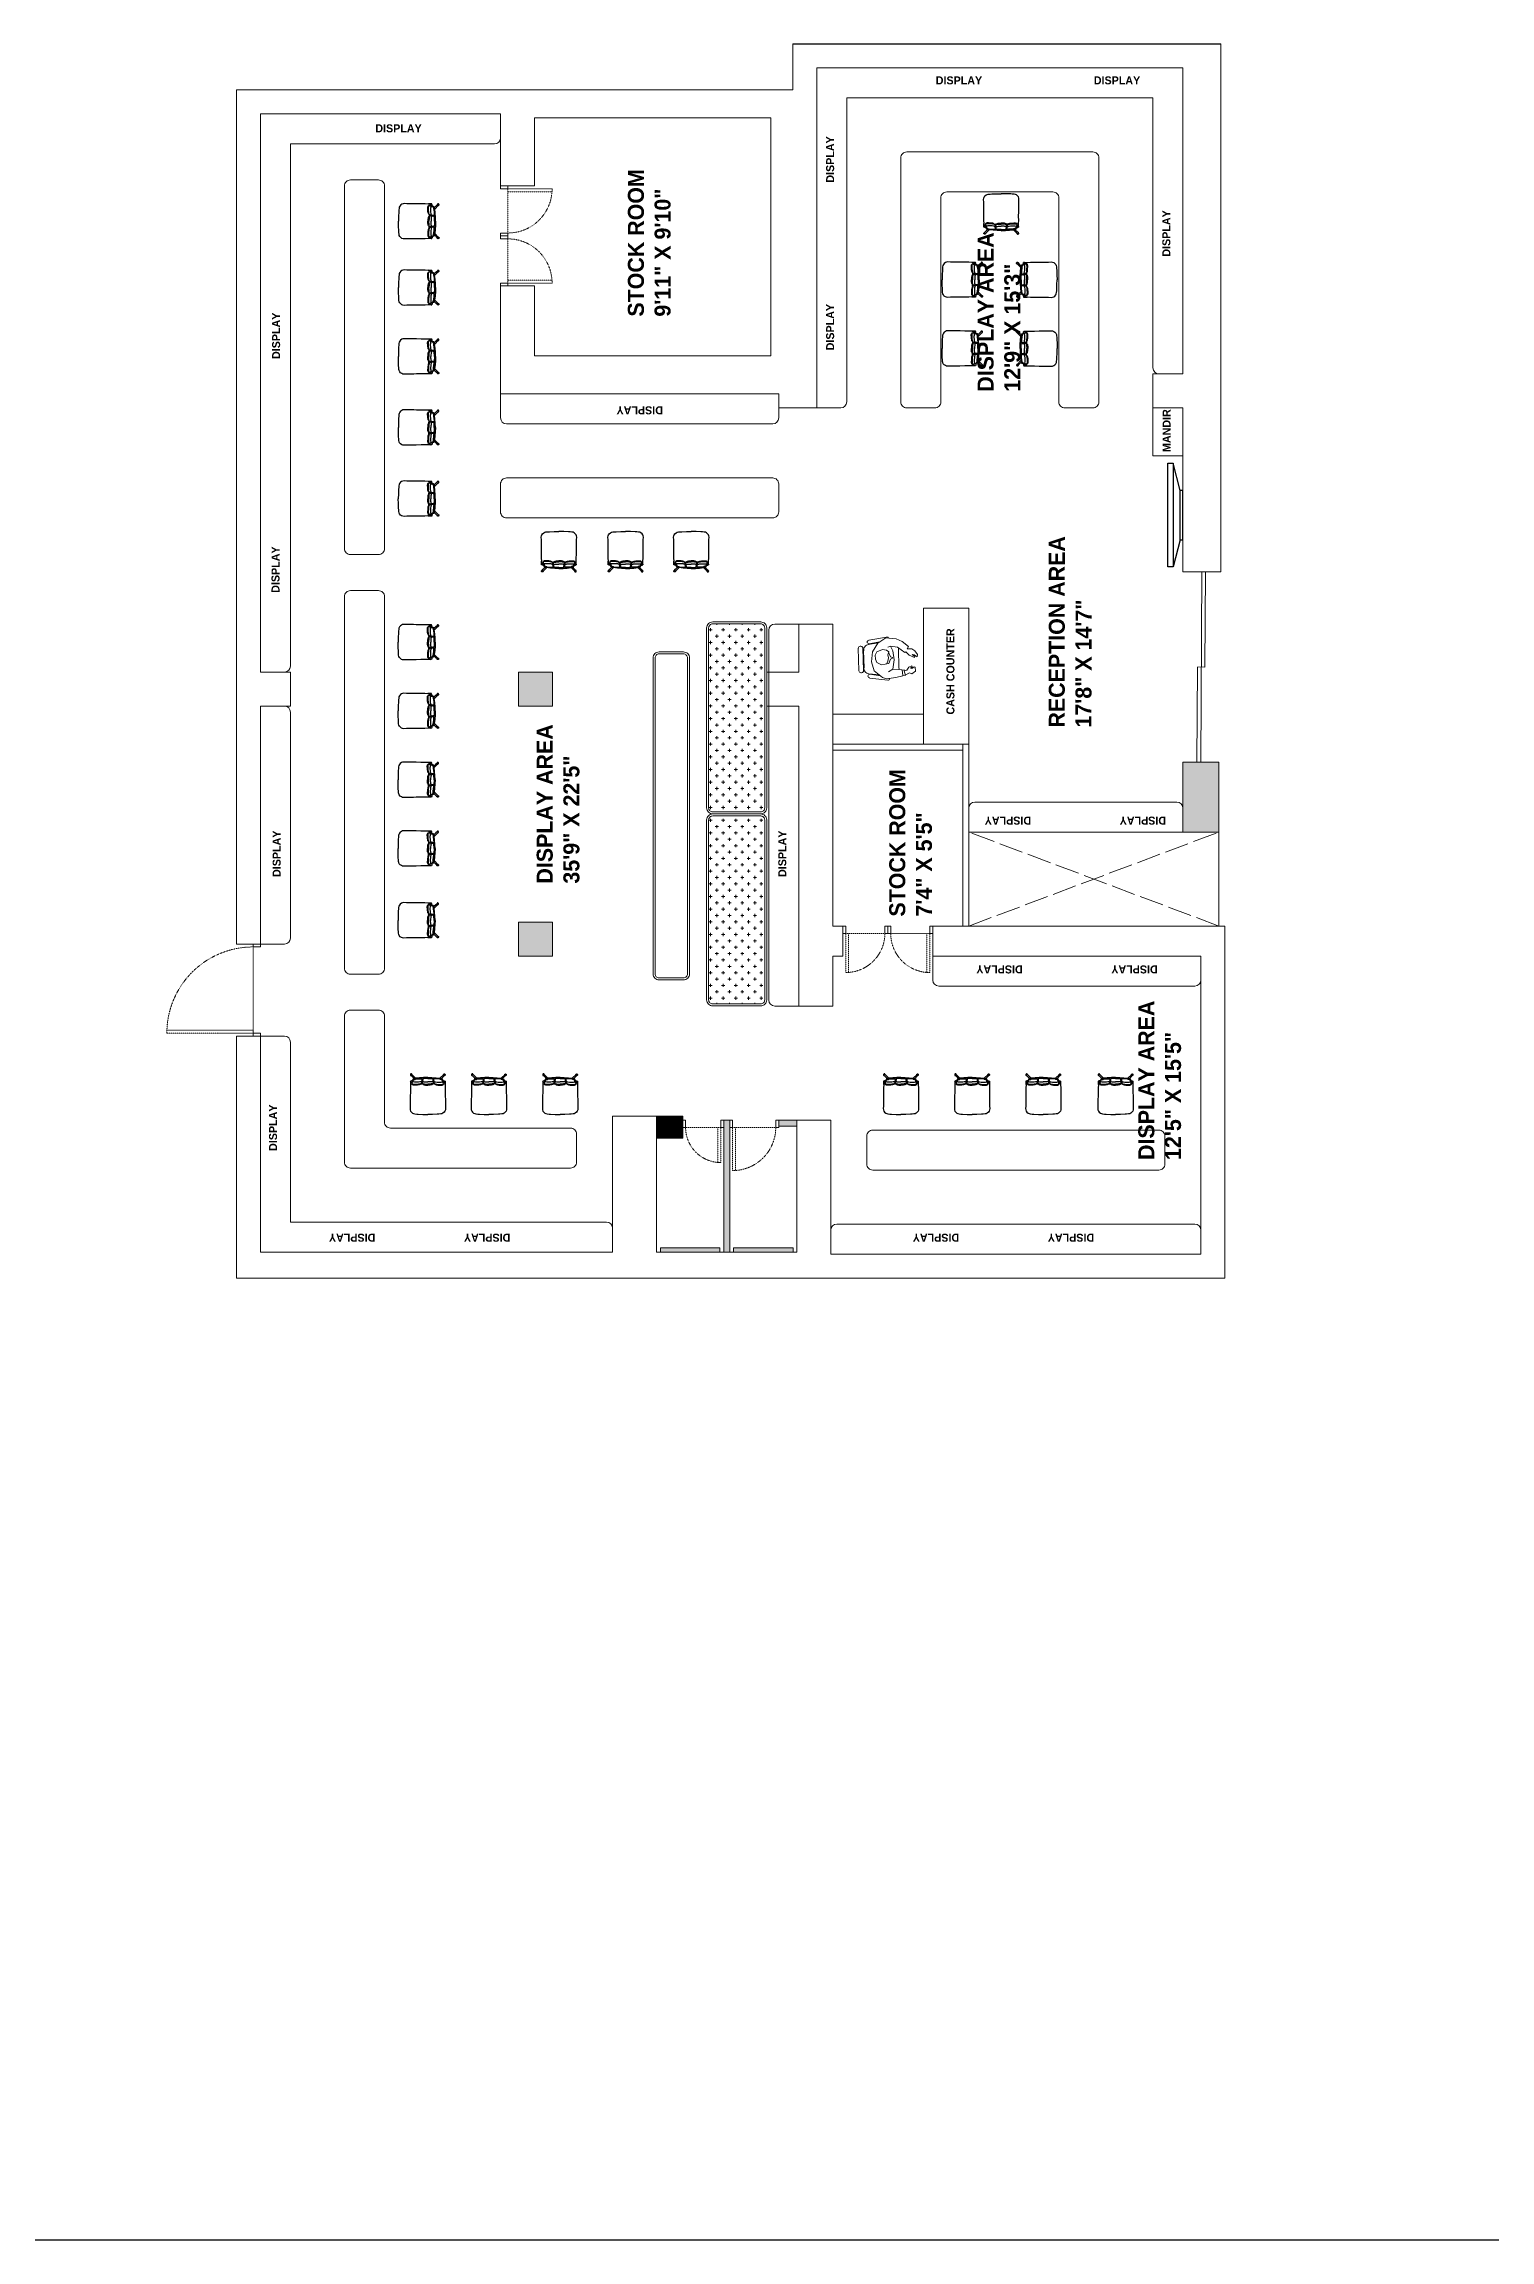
# Model space of a CAD drawing. Header units: inches. Extents: x -4677 to 18437, y -5264 to 2453.
# Drawn here: x 9387 to 10110, y -3359 to -2261 of the extents above; entities that cross this region are included whole.
import ezdxf

# ---------------------------------------------------------------- set-up
doc = ezdxf.new("R2010")
doc.units = ezdxf.units.IN
for name, pattern in [('ACAD_ISO02W100', [15, 12, -3]), ('AUDIT_D_060311083008-3', [0]), ('DASHED2', [0.375, 0.25, -0.125]), ('HIDDEN', [0.375, 0.25, -0.125])]:
    doc.linetypes.add(name, pattern=pattern)
for name, color, linetype in [('A-DOOR', 251, 'AUDIT_D_060311083008-3'), ('A-Door-Frame', 1, 'Continuous'), ('A-Door-Swing', 8, 'HIDDEN'), ('IEL-HATCH-002', 7, 'Continuous'), ('line_cad-block.com', 250, 'Continuous'), ('PDF11_PDF_CH', 7, 'Continuous')]:
    doc.layers.add(name, color=color, linetype=linetype)
doc.styles.add('HEMI', font='stylu.ttf')

# ---------------------------------------------------------------- blocks, each defined once
blk = doc.blocks.new('*U7')
at = {"layer": 'A-Door-Frame', "lineweight": 5}
for p, q in [((0, -100), (0, 0)), ((668, -100), (668, 0))]:
    blk.add_line(p, q, dxfattribs=at)
for points in [[(0, -100), (40, -100), (40, 0), (0, 0)], [(668, -100), (628, -100), (628, 0), (668, 0)]]:
    blk.add_lwpolyline(points, dxfattribs=at)
at = {"layer": 'A-Door-Swing', "linetype": 'DASHED2', "lineweight": 5}
blk.add_line((45, 0), (633, 0), dxfattribs=at)
blk.add_lwpolyline([(40, 0), (40, 588), (80, 588), (80, 0)], close=True, dxfattribs=at)
blk.add_arc((40, 0), 588, 360, 90, dxfattribs=at)
blk = doc.blocks.new('*U8')
at = {"layer": 'A-Door-Frame', "lineweight": 5}
for p, q in [((0, -100), (0, 0)), ((559, -100), (559, 0))]:
    blk.add_line(p, q, dxfattribs=at)
for points in [[(0, -100), (40, -100), (40, 0), (0, 0)], [(559, -100), (519, -100), (519, 0), (559, 0)]]:
    blk.add_lwpolyline(points, dxfattribs=at)
at = {"layer": 'A-Door-Swing', "linetype": 'DASHED2', "lineweight": 5}
blk.add_line((44, 0), (523, 0), dxfattribs=at)
blk.add_lwpolyline([(40, 0), (40, 479), (80, 479), (80, 0)], close=True, dxfattribs=at)
blk.add_arc((40, 0), 479, 360, 90, dxfattribs=at)
blk = doc.blocks.new('wf')
at = {"layer": 'PDF11_PDF_CH', "lineweight": 5}
for points in [[(-7099.3, -1906.5), (-7098.7, -1901.3, -0.458817), (-7095.7, -1898.8)], [(-7085.9, -1898.3, 0.414213), (-7085, -1897.3), (-7085, -1896.9)], [(-7099, -1901.8, 0.414213), (-7100, -1900.8), (-7099.9, -1900.8)], [(-7082.8, -1906.5), (-7083.7, -1901.4, -0.414214), (-7082.8, -1900.4)], [(-7102, -1910.7, 0.414214), (-7101, -1911.6), (-7101.1, -1911.6)]]:
    blk.add_lwpolyline(points, format="xyb", dxfattribs=at)
for points in [[(-7098.2, -1897.2), (-7098.2, -1897.6)], [(-7086, -1895.9), (-7097.3, -1896.2)], [(-7097.2, -1898.6), (-7086, -1898.3)], [(-7095.8, -1898.9), (-7087.3, -1898.6)], [(-7100.9, -1901.8), (-7102, -1910.7)], [(-7099.7, -1906.9), (-7099, -1901.7)], [(-7093.6, -1910.3), (-7092.5, -1910.8), (-7090.8, -1911.1), (-7089.2, -1910.8), (-7087.8, -1911.2), (-7086.9, -1910.1), (-7086.6, -1908), (-7087.8, -1905.3), (-7089.5, -1904.4), (-7091.4, -1904.5), (-7093.1, -1905.3), (-7094.2, -1907.6), (-7093.6, -1911.2), (-7091.5, -1912.1), (-7091, -1913.1), (-7090.6, -1913), (-7090.2, -1912), (-7088.2, -1911.2)], [(-7084.1, -1900.9), (-7083.2, -1906)], [(-7082.8, -1900.3), (-7082.9, -1900.4)], [(-7081.9, -1901.3), (-7080.4, -1910.1)], [(-7096.8, -1917.9), (-7099.6, -1918.3)], [(-7097.2, -1918.9), (-7099.6, -1919.5)], [(-7096.4, -1913.3), (-7097.7, -1911.1)], [(-7096, -1916.3), (-7086, -1916.1)], [(-7085, -1912.1), (-7085.5, -1910.8)]]:
    blk.add_lwpolyline(points, dxfattribs=at)
blk.add_lwpolyline([(-7096.5, -1913.3), (-7091.8, -1913.9), (-7087.3, -1913.3), (-7085, -1912.1), (-7085.4, -1915.6), (-7088.1, -1919.3), (-7087.7, -1919.7), (-7089.4, -1921.4), (-7090.6, -1924), (-7090.1, -1924.2), (-7089.1, -1922.9), (-7089.3, -1923.9), (-7090.2, -1925.4), (-7089.1, -1925.6), (-7087.2, -1924.3), (-7086.3, -1922.7), (-7086.2, -1920.4), (-7085.1, -1921), (-7082.6, -1917.9), (-7081.3, -1914.9), (-7080.7, -1909.7), (-7083.4, -1905.7), (-7087.8, -1903.1), (-7092.8, -1902.5), (-7097.3, -1903.9), (-7100.6, -1908), (-7101.3, -1910), (-7100.6, -1914.7), (-7099.7, -1918.3), (-7099.5, -1919.4), (-7098.3, -1921.5), (-7098.7, -1922.7), (-7097.4, -1924.5), (-7095.5, -1924.4), (-7095.2, -1923.9), (-7096.1, -1922.8), (-7096, -1922), (-7095.2, -1922.9), (-7094.7, -1922.7), (-7095.5, -1921.2), (-7097, -1920.2), (-7097.2, -1918.9), (-7096.7, -1918.9), (-7096.9, -1917.8), (-7096.7, -1917.7)], close=True, dxfattribs=at)
for centre, radius, start, end in [((-7097.2, -1897.3), 0.983, 90.3735, 180.3735), ((-7097.2, -1897.6), 0.983, 180.9887, 270.9888), ((-7086.7, -1901.3), 2.61, 5.8667, 102.464), ((-7085.9, -1897), 0.983, 1.8072, 91.8073), ((-7099.8, -1901.8), 0.983, 91.192, 181.192), ((-7082.9, -1901.4), 0.983, 1.604, 91.604), ((-7081.3, -1910.2), 0.983, 295.8673, 1.5711), ((-7101.1, -1910.5), 1.15, 271.0278, 275.4764), ((-7096.1, -1912.3), 4.02, 263.3806, 271.247), ((-7086.1, -1912.1), 4.02, 271.5931, 275.6031)]:
    blk.add_arc(centre, radius, start, end, dxfattribs=at)
blk = doc.blocks.new('*U12')
at = {"layer": 'A-Door-Frame', "lineweight": 5}
for p, q in [((0, -100), (0, 0)), ((682, -100), (682, 0))]:
    blk.add_line(p, q, dxfattribs=at)
for points in [[(0, -100), (40, -100), (40, 0), (0, 0)], [(682, -100), (642, -100), (642, 0), (682, 0)]]:
    blk.add_lwpolyline(points, dxfattribs=at)
at = {"layer": 'A-Door-Swing', "linetype": 'DASHED2', "lineweight": 5}
blk.add_line((45, 0), (647, 0), dxfattribs=at)
blk.add_lwpolyline([(40, 0), (40, 602), (80, 602), (80, 0)], close=True, dxfattribs=at)
blk.add_arc((40, 0), 602, 360, 90, dxfattribs=at)
blk = doc.blocks.new('*U13')
at = {"layer": 'A-Door-Frame', "lineweight": 5}
for p, q in [((0, -100), (0, 0)), ((614, -100), (614, 0))]:
    blk.add_line(p, q, dxfattribs=at)
for points in [[(0, -100), (40, -100), (40, 0), (0, 0)], [(614, -100), (574, -100), (574, 0), (614, 0)]]:
    blk.add_lwpolyline(points, dxfattribs=at)
at = {"layer": 'A-Door-Swing', "linetype": 'DASHED2', "lineweight": 5}
blk.add_line((45, 0), (578, 0), dxfattribs=at)
blk.add_lwpolyline([(40, 0), (40, 534), (80, 534), (80, 0)], close=True, dxfattribs=at)
blk.add_arc((40, 0), 534, 360, 90, dxfattribs=at)
blk = doc.blocks.new('erh')
at = {"ltscale": 7}
for p, q in [((3599.4, 764.2), (3585.8, 760.7)), ((3624, 764.2), (3637.6, 760.7))]:
    blk.add_line(p, q, dxfattribs=at)
for p, q in [((3624, 765.5), (3599.4, 765.5)), ((3599.4, 765.5), (3599.4, 764.2)), ((3624, 764.2), (3599.4, 764.2)), ((3624, 764.2), (3624, 765.5))]:
    blk.add_line(p, q)
blk.add_lwpolyline([(3585.8, 760.7), (3637.6, 760.7), (3637.6, 758), (3585.8, 758)], close=True, dxfattribs=at)
blk = doc.blocks.new('*U9')
at = {"layer": 'A-Door-Frame', "lineweight": 5}
for p, q in [((0, -100), (0, 0)), ((1255, -100), (1255, 0))]:
    blk.add_line(p, q, dxfattribs=at)
for points in [[(0, -100), (40, -100), (40, 0), (0, 0)], [(1255, -100), (1215, -100), (1215, 0), (1255, 0)]]:
    blk.add_lwpolyline(points, dxfattribs=at)
at = {"layer": 'A-Door-Swing', "linetype": 'DASHED2', "lineweight": 5}
blk.add_line((51, 0), (1225, 0), dxfattribs=at)
blk.add_lwpolyline([(40, 0), (40, 1175), (80, 1175), (80, 0)], close=True, dxfattribs=at)
blk.add_arc((40, 0), 1175, 360, 90, dxfattribs=at)
blk = doc.blocks.new('LEADCHAIR Executive 2014')
at = {"layer": 'line_cad-block.com', "color": 252, "true_color": 0x939598}
for points in [[(-256, 130), (-260, 128), (-262, 121), (-263, 116), (-265, 102), (-267, 55), (-267, -5), (-269, -78), (-270, -119), (-270, -168), (-270, -225), (-272, -265), (-270, -285), (-263, -303), (-251, -320), (-234, -334), (-217, -342), (-199, -346), (-170, -348), (-146, -350), (-73, -353), (0, -354)], [(-239, 254), (-241, 256), (-243, 261), (-246, 264), (-249, 267), (-253, 268), (-257, 268), (-260, 267), (-264, 264), (-266, 261), (-267, 257), (-267, 253), (-266, 250), (-264, 246), (-260, 244), (-254, 240)], [(-265, 159), (-265, 159), (-266, 159), (-266, 150), (-266, 142), (-266, 139), (-266, 104)], [(-263, 146), (-264, 146), (-264, 146), (-265, 145), (-265, 144), (-266, 131)], [(-186, 201), (-248, 262), (-251, 265), (-253, 265), (-256, 265), (-259, 265), (-262, 262), (-264, 260), (-265, 257), (-264, 254), (-264, 251), (-262, 249), (-241, 227), (-211, 196)], [(0, 214), (-64, 213), (-127, 208), (-190, 201), (-202, 199), (-211, 196), (-219, 194), (-223, 191), (-227, 184), (-247, 135), (-249, 131), (-251, 130), (-253, 131), (-255, 136), (-259, 147), (-262, 153), (-265, 159)], [(-234, 166), (-245, 164), (-252, 163), (-265, 159)], [(0, 210), (-63, 207), (-126, 203), (-190, 196), (-196, 195), (-204, 193), (-210, 192), (-216, 190), (-220, 188), (-223, 184), (-226, 176), (-245, 133), (-251, 124), (-253, 125), (-263, 146)], [(-98, 152), (-96, 152), (-93, 152), (-92, 152), (-93, 147), (-93, 143), (-94, 138), (-94, 134), (-95, 129), (-96, 124), (-96, 123), (-102, 120), (-107, 118), (-111, 116), (-128, 112), (-140, 110), (-170, 108), (-192, 107), (-204, 107), (-224, 108), (-229, 109), (-241, 113), (-244, 114), (-241, 121), (-237, 132), (-233, 142), (-232, 146), (-229, 151)], [(-96, 123), (-99, 119), (-107, 112), (-117, 105), (-131, 101), (-157, 98), (-180, 97), (-198, 95), (-214, 95), (-221, 97), (-227, 99), (-233, 101), (-237, 105), (-240, 108), (-242, 112), (-243, 113)], [(-92, 195), (-90, 194), (-89, 192), (-90, 180), (-92, 155), (-99, 151), (-106, 149), (-116, 146), (-120, 145), (-142, 142), (-168, 141), (-190, 141), (-206, 142), (-224, 145), (-230, 146), (-230, 147), (-228, 153), (-221, 173), (-219, 176), (-217, 178), (-210, 181), (-199, 184), (-193, 185), (-186, 187), (-130, 192), (-111, 193), (-92, 195)], [(-102, 115), (-89, 115)], [(-89, 115), (-86, 115), (-81, 114), (-73, 111)], [(-71, 153), (-76, 153), (-79, 152), (-80, 152), (-80, 149), (-81, 144), (-82, 136), (-83, 130), (-84, 124), (-67, 117), (-50, 115), (0, 113)], [(-84, 124), (-73, 110), (-68, 107), (-60, 103), (-48, 100), (-39, 99), (-34, 98), (0, 98)], [(0, 198), (-74, 197), (-74, 195), (-75, 193), (-76, 181), (-79, 156), (-78, 155), (-76, 154), (-71, 152), (-57, 148), (-44, 147), (-25, 146), (0, 146)], [(0, 214), (64, 213), (127, 208), (190, 201), (202, 199), (211, 196), (219, 194), (223, 191), (227, 184), (247, 135), (249, 131), (251, 130), (253, 131), (255, 136), (259, 147), (262, 153), (265, 159)], [(0, 210), (63, 207), (126, 203), (190, 196), (196, 195), (204, 193), (210, 192), (216, 190), (220, 188), (223, 184), (226, 176), (245, 133), (251, 124), (253, 125), (263, 146)], [(0, 198), (74, 197), (74, 195), (75, 193), (76, 181), (79, 156), (78, 155), (76, 154), (71, 152), (57, 148), (44, 147), (25, 146), (0, 146)], [(71, 153), (76, 153), (79, 152), (80, 152), (80, 149), (81, 144), (82, 136), (83, 130), (84, 124), (67, 117), (50, 115), (0, 113)], [(256, 130), (260, 128), (262, 121), (263, 116), (265, 102), (267, 55), (267, -5), (269, -78), (270, -119), (270, -168), (270, -225), (272, -265), (270, -285), (263, -303), (251, -320), (234, -334), (217, -342), (199, -346), (170, -348), (146, -350), (73, -353), (0, -354)], [(84, 124), (73, 110), (68, 107), (60, 103), (48, 100), (39, 99), (34, 98), (0, 98)], [(89, 115), (86, 115), (81, 114), (73, 111)], [(92, 195), (90, 194), (89, 192), (90, 180), (92, 155), (99, 151), (106, 149), (116, 146), (120, 145), (142, 142), (168, 141), (190, 141), (206, 142), (224, 145), (230, 146), (230, 147), (228, 153), (221, 173), (219, 176), (217, 178), (210, 181), (199, 184), (193, 185), (186, 187), (130, 192), (111, 193), (92, 195)], [(102, 115), (89, 115)], [(98, 152), (96, 152), (93, 152), (92, 152), (93, 147), (93, 143), (94, 138), (94, 134), (95, 129), (96, 124), (96, 123), (102, 120), (107, 118), (111, 116), (128, 112), (140, 110), (170, 108), (192, 107), (204, 107), (224, 108), (229, 109), (241, 113), (244, 114), (241, 121), (237, 132), (233, 142), (232, 146), (229, 151)], [(96, 123), (99, 119), (107, 112), (117, 105), (131, 101), (157, 98), (180, 97), (198, 95), (214, 95), (221, 97), (227, 99), (233, 101), (237, 105), (240, 108), (242, 112), (243, 113)], [(186, 201), (248, 262), (251, 265), (253, 265), (256, 265), (259, 265), (262, 262), (264, 260), (265, 257), (264, 254), (264, 251), (262, 249), (241, 227), (211, 196)], [(234, 166), (245, 164), (252, 163), (265, 159)], [(239, 254), (241, 256), (243, 261), (246, 264), (249, 267), (253, 268), (257, 268), (260, 267), (264, 264), (266, 261), (267, 257), (267, 253), (266, 250), (264, 246), (260, 244), (254, 240)], [(263, 146), (264, 146), (264, 146), (265, 145), (265, 144), (266, 131)], [(265, 159), (265, 159), (266, 159), (266, 150), (266, 142), (266, 139), (266, 104)]]:
    blk.add_lwpolyline(points, dxfattribs=at)

msp = doc.modelspace()

# ---------------------------------------------------------------- hatches: boundary and pattern name
at = {"layer": 'IEL-HATCH-002', "lineweight": 5, "true_color": 0x939598, "transparency": 33554687}
h = msp.add_hatch(dxfattribs=at)
h.set_pattern_fill('CROSS', color=252, scale=0.5, angle=90)
h.set_pattern_definition([(90, (10618.605, -10895.1588), (-3.175, 3.175), [1.5875, -4.7625]), (180, (10619.3986, -10894.365), (-3.175, -3.175), [1.5875, -4.7625])])
h.paths.add_polyline_path([(9721.17, -2646.72, 0.4142136), (9719.17, -2648.72), (9719.17, -2738.72, 0.4142136), (9721.17, -2740.72), (9745.17, -2740.72, 0.4142136), (9747.17, -2738.72), (9747.17, -2648.72, 0.4142136), (9745.17, -2646.72)])
h.paths.add_polyline_path([(9721.17, -2550.72, 0.4142136), (9719.17, -2552.72), (9719.17, -2642.72, 0.4142136), (9721.17, -2644.72), (9745.17, -2644.72, 0.4142136), (9747.17, -2642.72), (9747.17, -2552.72, 0.4142136), (9745.17, -2550.72)])
at = {"layer": 'IEL-HATCH-002', "lineweight": 5, "true_color": 0x636466, "transparency": 33554687}
h = msp.add_hatch(color=251, dxfattribs=at)
h.dxf.hatch_style = 1
h.paths.add_polyline_path([(9624.17, -2699.77), (9624.17, -2716.77), (9641.17, -2716.77), (9641.17, -2699.77)])
h.paths.add_polyline_path([(9624.17, -2574.77), (9624.17, -2591.77), (9641.17, -2591.77), (9641.17, -2574.77)])
at = {"layer": 'IEL-HATCH-002', "lineweight": 5, "true_color": 0x939598, "transparency": 33554687}
h = msp.add_hatch(color=252, dxfattribs=at)
h.dxf.hatch_style = 1
h.paths.add_polyline_path([(9956.17, -2619.77), (9956.17, -2654.77), (9974.17, -2654.77), (9974.17, -2619.77)])
h = msp.add_hatch(color=252, dxfattribs=at)
h.dxf.hatch_style = 1
h.paths.add_polyline_path([(9693.17, -2796.77), (9693.17, -2807.77), (9706.29, -2807.77), (9706.29, -2802.44), (9706.17, -2802.44), (9706.17, -2798.77), (9706.29, -2798.77), (9706.29, -2796.77)])
at = {"layer": 'IEL-HATCH-002', "lineweight": 5, "true_color": 0xc6a88b, "transparency": 33554687}
h = msp.add_hatch(color=43, dxfattribs=at)
h.dxf.hatch_style = 1
h.paths.add_polyline_path([(9726.67, -2798.77), (9726.67, -2802.44), (9726.67, -2864.77), (9729.67, -2864.77), (9729.67, -2798.77)])
h.paths.add_polyline_path([(9754.17, -2798.77), (9754.17, -2801.77), (9763.17, -2801.77), (9763.17, -2798.77)])
at = {"layer": 'IEL-HATCH-002', "lineweight": 5, "true_color": 0xadddf7, "transparency": 33554687}
h = msp.add_hatch(color=141, dxfattribs=at)
h.dxf.hatch_style = 1
h.paths.add_polyline_path([(9731.54, -2862.63), (9731.54, -2864.77), (9761.33, -2864.77), (9761.33, -2862.63)])
h.paths.add_polyline_path([(9695.04, -2862.63), (9695.04, -2864.77), (9724.83, -2864.77), (9724.83, -2862.63)])

# ---------------------------------------------------------------- linework, layer by layer
at = {"lineweight": 5}
for p, q in [((9761.17, -2260.77), (9761.17, -2283.77)), ((9975.17, -2524.77), (9975.17, -2260.77)), ((9956.17, -2272.77), (9773.17, -2272.77)), ((9773.17, -2272.77), (9773.17, -2442.77)), ((9956.17, -2425.77), (9956.17, -2272.77)), ((9761.17, -2283.77), (9483.17, -2283.77)), ((9483.17, -2283.77), (9483.17, -2710.77)), ((9941.17, -2287.77), (9788.17, -2287.77)), ((9788.17, -2287.77), (9788.17, -2439.77)), ((9941.17, -2422.77), (9941.17, -2287.77)), ((9615.17, -2295.77), (9495.17, -2295.77)), ((9495.17, -2295.77), (9495.17, -2574.77)), ((9615.17, -2331.77), (9615.17, -2295.77)), ((9615.17, -2295.77), (9615.17, -2307.77)), ((9750.17, -2297.77), (9632.17, -2297.77)), ((9632.17, -2297.77), (9632.17, -2331.77)), ((9750.17, -2416.77), (9750.17, -2297.77)), ((9612.17, -2310.77), (9510.17, -2310.77)), ((9510.17, -2310.77), (9510.17, -2571.77)), ((9632.17, -2331.77), (9615.17, -2331.77)), ((9615.17, -2435.77), (9615.17, -2381.77)), ((9615.17, -2381.77), (9632.17, -2381.77)), ((9632.17, -2381.77), (9632.17, -2416.77)), ((9632.17, -2416.77), (9750.17, -2416.77)), ((9941.17, -2442.77), (9941.17, -2425.77)), ((9941.17, -2425.77), (9956.17, -2425.77)), ((9944.17, -2425.77), (9956.17, -2425.77)), ((9754.17, -2435.77), (9615.17, -2435.77)), ((9615.17, -2435.77), (9615.17, -2447.77)), ((9754.17, -2447.77), (9754.17, -2435.77)), ((9773.17, -2442.77), (9754.17, -2442.77)), ((9773.17, -2442.77), (9785.17, -2442.77)), ((9956.17, -2442.77), (9941.17, -2442.77)), ((9956.17, -2524.77), (9956.17, -2442.77)), ((9618.17, -2450.77), (9751.17, -2450.77)), ((9975.17, -2524.77), (9956.17, -2524.77)), ((9964.67, -2524.77), (9964.67, -2524.77)), ((9749.17, -2553.77), (9749.17, -2738.77)), ((9764.17, -2550.77), (9752.17, -2550.77)), ((9764.17, -2574.77), (9764.17, -2550.77)), ((9764.17, -2550.77), (9781.17, -2550.77)), ((9495.17, -2574.77), (9510.17, -2574.77)), ((9495.17, -2574.77), (9507.17, -2574.77)), ((9510.17, -2574.77), (9510.17, -2591.77)), ((9510.17, -2574.77), (9510.17, -2591.77)), ((9748.17, -2591.77), (9748.17, -2574.77)), ((9748.17, -2574.77), (9764.17, -2574.77)), ((9963.42, -2572.26), (9967.18, -2572.28)), ((9510.17, -2591.77), (9495.17, -2591.77)), ((9495.17, -2591.77), (9495.17, -2710.77)), ((9495.17, -2591.77), (9507.17, -2591.77)), ((9510.17, -2594.77), (9510.17, -2707.77)), ((9764.17, -2591.77), (9748.17, -2591.77)), ((9826.5, -2595.77), (9781.17, -2595.77)), ((9781.17, -2610.77), (9841.17, -2610.77)), ((9849.17, -2610.77), (9781.17, -2610.77)), ((9846.17, -2701.77), (9846.17, -2610.77)), ((9849.17, -2701.77), (9849.17, -2610.77)), ((9846.17, -2613.77), (9781.17, -2613.77)), ((9956.17, -2654.77), (9956.17, -2619.77)), ((9956.17, -2619.77), (9974.17, -2619.77)), ((9966.17, -2619.78), (9966.17, -2619.77)), ((9974.17, -2619.77), (9974.17, -2654.77)), ((9849.17, -2642.77), (9849.17, -2654.77)), ((9852.17, -2639.77), (9953.17, -2639.77)), ((9956.17, -2654.77), (9956.17, -2642.77)), ((9849.17, -2701.77), (9849.17, -2654.77)), ((9849.17, -2654.77), (9865.17, -2654.77)), ((9849.17, -2654.77), (9849.17, -2654.77)), ((9865.17, -2654.77), (9956.17, -2654.77)), ((9974.17, -2654.77), (9956.17, -2654.77)), ((9974.17, -2654.77), (9974.17, -2701.77)), ((9641.17, -2699.77), (9624.17, -2699.77)), ((9624.17, -2699.77), (9624.17, -2716.77)), ((9641.17, -2716.77), (9641.17, -2699.77)), ((9483.17, -2710.77), (9495.17, -2710.77)), ((9495.17, -2710.77), (9507.17, -2710.77)), ((9781.17, -2701.77), (9786.17, -2701.77)), ((9786.17, -2701.77), (9786.17, -2716.77)), ((9831.17, -2716.77), (9831.17, -2701.77)), ((9831.17, -2701.77), (9849.17, -2701.77)), ((9849.17, -2701.77), (9974.17, -2701.77)), ((9974.17, -2701.77), (9977.17, -2701.77)), ((9977.17, -2877.77), (9977.17, -2701.77)), ((9624.17, -2716.77), (9641.17, -2716.77)), ((9786.17, -2716.77), (9781.17, -2716.77)), ((9781.17, -2716.77), (9781.17, -2741.77)), ((9965.17, -2716.77), (9831.17, -2716.77)), ((9831.17, -2716.77), (9831.17, -2728.77)), ((9965.17, -2865.77), (9965.17, -2716.77)), ((9965.17, -2716.77), (9965.17, -2728.77)), ((9962.17, -2731.77), (9834.17, -2731.77)), ((9752.17, -2741.77), (9764.17, -2741.77)), ((9781.17, -2741.77), (9764.17, -2741.77)), ((9483.17, -2756.77), (9483.17, -2877.77)), ((9483.17, -2756.77), (9495.17, -2756.77)), ((9495.17, -2756.77), (9495.17, -2864.77)), ((9495.17, -2756.77), (9507.17, -2756.77)), ((9510.17, -2759.77), (9510.17, -2849.77)), ((9671.17, -2864.77), (9671.17, -2796.77)), ((9671.17, -2796.77), (9693.17, -2796.77)), ((9693.17, -2796.77), (9693.17, -2807.77)), ((9693.17, -2796.77), (9706.29, -2796.77)), ((9706.29, -2796.77), (9706.29, -2807.77)), ((9729.67, -2798.77), (9726.67, -2798.77)), ((9726.67, -2798.77), (9726.67, -2864.77)), ((9729.67, -2798.77), (9729.67, -2864.77)), ((9763.17, -2798.77), (9754.17, -2798.77)), ((9754.17, -2798.77), (9754.17, -2801.77)), ((9763.17, -2864.77), (9763.17, -2798.77)), ((9763.17, -2798.77), (9780.17, -2798.77)), ((9780.17, -2798.77), (9780.17, -2865.77)), ((9693.17, -2807.77), (9693.17, -2864.77)), ((9706.29, -2807.77), (9693.17, -2807.77)), ((9754.17, -2801.77), (9763.17, -2801.77)), ((9510.17, -2849.77), (9668.17, -2849.77)), ((9671.17, -2864.77), (9671.17, -2852.77)), ((9780.17, -2865.77), (9780.17, -2853.77)), ((9783.17, -2850.77), (9962.17, -2850.77)), ((9965.17, -2865.77), (9965.17, -2853.77)), ((9495.17, -2864.77), (9671.17, -2864.77)), ((9495.17, -2864.77), (9510.17, -2864.77)), ((9693.17, -2864.77), (9763.17, -2864.77)), ((9780.17, -2865.77), (9965.17, -2865.77)), ((9483.17, -2877.77), (9977.17, -2877.77))]:
    msp.add_line(p, q, dxfattribs=at)
for p, q in [((9761.17, -2260.77), (9975.17, -2260.77)), ((11574.61, -3358.68), (6058.37, -3358.68))]:
    msp.add_line(p, q)
at = {"color": 9, "linetype": 'ACAD_ISO02W100', "lineweight": 5, "true_color": 0xc7c8ca}
for p, q in [((9974.17, -2701.77), (9849.17, -2654.77)), ((9849.17, -2701.77), (9974.17, -2654.77))]:
    msp.add_line(p, q, dxfattribs=at)
at = {"lineweight": 5}
for points in [[(9914.17, -2439.77), (9914.17, -2317.77, 0.4142136), (9911.17, -2314.77), (9818.17, -2314.77, 0.4142136), (9815.17, -2317.77), (9815.17, -2439.77, 0.4142136), (9818.17, -2442.77), (9832.17, -2442.77, 0.4142136), (9835.17, -2439.77), (9835.17, -2337.77, -0.4142136), (9838.17, -2334.77), (9891.17, -2334.77, -0.4142136), (9894.17, -2337.77), (9894.17, -2439.77, 0.4142136), (9897.17, -2442.77), (9911.17, -2442.77, 0.4142136)], [(9557.17, -2331.77, 0.4142136), (9554.17, -2328.77), (9540.17, -2328.77, 0.4142136), (9537.17, -2331.77), (9537.17, -2513.08, 0.4142136), (9540.17, -2516.08), (9554.17, -2516.08, 0.4142136), (9557.17, -2513.08)], [(9615.17, -2480.77), (9615.17, -2494.77, 0.4142136), (9618.17, -2497.77), (9751.17, -2497.77, 0.4142136), (9754.17, -2494.77), (9754.17, -2480.77, 0.4142136), (9751.17, -2477.77), (9618.17, -2477.77, 0.4142136)], [(9557.17, -2722.81), (9557.17, -2537.08, 0.4142136), (9554.17, -2534.08), (9540.17, -2534.08, 0.4142136), (9537.17, -2537.08), (9537.17, -2722.81, 0.4142136), (9540.17, -2725.81), (9554.17, -2725.81, 0.4142136)], [(9721.17, -2549.72), (9745.17, -2549.72, -0.4142136), (9748.17, -2552.72), (9748.17, -2642.72, -0.4142136), (9745.17, -2645.72), (9721.17, -2645.72, -0.4142136), (9718.17, -2642.72), (9718.17, -2552.72, -0.4142136)], [(9721.17, -2550.72), (9745.17, -2550.72, -0.4142136), (9747.17, -2552.72), (9747.17, -2642.72, -0.4142136), (9745.17, -2644.72), (9721.17, -2644.72, -0.4142136), (9719.17, -2642.72), (9719.17, -2552.72, -0.4142136)], [(9691.38, -2725.66), (9691.38, -2567.72, -0.4142136), (9694.38, -2564.72), (9706.58, -2564.72, -0.4142136), (9709.58, -2567.72), (9709.58, -2725.66, -0.4142136), (9706.58, -2728.66), (9694.38, -2728.66, -0.4142136)], [(9692.38, -2725.66), (9692.38, -2567.72, -0.4142136), (9694.38, -2565.72), (9706.58, -2565.72, -0.4142136), (9708.58, -2567.72), (9708.58, -2725.66, -0.4142136), (9706.58, -2727.66), (9694.38, -2727.66, -0.4142136)], [(9721.17, -2645.72), (9745.17, -2645.72, -0.4142136), (9748.17, -2648.72), (9748.17, -2738.72, -0.4142136), (9745.17, -2741.72), (9721.17, -2741.72, -0.4142136), (9718.17, -2738.72), (9718.17, -2648.72, -0.4142136)], [(9721.17, -2646.72), (9745.17, -2646.72, -0.4142136), (9747.17, -2648.72), (9747.17, -2738.72, -0.4142136), (9745.17, -2740.72), (9721.17, -2740.72, -0.4142136), (9719.17, -2738.72), (9719.17, -2648.72, -0.4142136)], [(9650.17, -2802.77), (9560.17, -2802.77, -0.4142136), (9557.17, -2799.77), (9557.17, -2746.81, 0.4142136), (9554.17, -2743.81), (9540.17, -2743.81, 0.4142136), (9537.17, -2746.81), (9537.17, -2819.77, 0.4142136), (9540.17, -2822.77), (9650.17, -2822.77, 0.4142136), (9653.17, -2819.77), (9653.17, -2805.77, 0.4142136)], [(9947.17, -2820.77), (9947.17, -2806.77, 0.4142136), (9944.17, -2803.77), (9801.17, -2803.77, 0.4142136), (9798.17, -2806.77), (9798.17, -2820.77, 0.4142136), (9801.17, -2823.77), (9944.17, -2823.77, 0.4142136)]]:
    msp.add_lwpolyline(points, format="xyb", close=True, dxfattribs=at)
for points in [[(9941.17, -2442.77), (9941.17, -2466.77), (9956.17, -2466.77), (9956.17, -2442.77)], [(9849.17, -2610.77), (9826.5, -2610.77), (9826.5, -2542.77), (9849.17, -2542.77)], [(9641.17, -2591.77), (9624.17, -2591.77), (9624.17, -2574.77), (9641.17, -2574.77)], [(9956.17, -2619.77), (9956.17, -2654.77), (9974.17, -2654.77), (9974.17, -2619.77)], [(9724.83, -2864.77), (9724.83, -2862.63), (9695.04, -2862.63), (9695.04, -2864.77)], [(9761.33, -2864.77), (9761.33, -2862.63), (9731.54, -2862.63), (9731.54, -2864.77)]]:
    msp.add_lwpolyline(points, close=True, dxfattribs=at)
for points in [[(9967.18, -2572.27), (9967.43, -2524.77), (9965.67, -2524.77), (9965.17, -2619.77)], [(9781.17, -2550.77), (9781.17, -2625.77), (9781.17, -2701.77)], [(9963.42, -2572.27), (9963.17, -2619.77), (9965.17, -2619.78)], [(9764.17, -2741.77), (9764.17, -2625.77), (9764.17, -2591.77)]]:
    msp.add_lwpolyline(points, dxfattribs=at)
for centre, start, end in [((9612.17, -2307.77), 270, 0), ((9944.17, -2422.77), 180, 270), ((9618.17, -2447.77), 180, 270), ((9751.17, -2447.77), 270, 0), ((9785.17, -2439.77), 270, 0), ((9752.17, -2553.77), 90, 180), ((9507.17, -2571.77), 270, 0), ((9507.17, -2594.77), 0, 90), ((9852.17, -2642.77), 90, 180), ((9953.17, -2642.77), 0, 90), ((9507.17, -2707.77), 270, 0), ((9834.17, -2728.77), 180, 270), ((9962.17, -2728.77), 270, 0), ((9752.17, -2738.77), 180, 270), ((9507.17, -2759.77), 0, 90), ((9668.17, -2852.77), 0, 90), ((9783.17, -2853.77), 90, 180), ((9962.17, -2853.77), 0, 90)]:
    msp.add_arc(centre, 3, start, end, dxfattribs=at)

# ---------------------------------------------------------------- block references
at = {"color": 18, "lineweight": 5, "true_color": 0x000000, "yscale": 0.03255662233685245, "zscale": 0.03255662233685245}
for p, xscale, rotation in [((9865.39, -2347.17), 0.03255662233685245, 180.0354695677137), ((9575.71, -2349.44), -0.03255662233685245, 269.9645304322862), ((9847.35, -2378.65), -0.03255662233685245, 269.9645304322862), ((9881.74, -2378.65), 0.03255662233685245, 90.03546956771375), ((9575.69, -2382.62), -0.03255662233685245, 269.9645304322862), ((9847.31, -2413.04), -0.03255662233685245, 269.9645304322862), ((9881.78, -2413.04), 0.03255662233685245, 90.03546956771375), ((9575.65, -2417.01), -0.03255662233685245, 269.9645304322862), ((9575.63, -2452.57), -0.03255662233685245, 269.9645304322862), ((9575.6, -2488.12), -0.03255662233685245, 269.9645304322862), ((9644.35, -2516.04), -0.03255662233685245, 179.9645304322863), ((9677.68, -2516.04), -0.03255662233685245, 179.9645304322863), ((9710.49, -2516.04), -0.03255662233685245, 179.9645304322863), ((9575.52, -2559.88), -0.03255662233685245, 269.9645304322862), ((9575.52, -2594.25), -0.03255662233685245, 269.9645304322862), ((9575.47, -2628.64), -0.03255662233685245, 269.9645304322862), ((9575.47, -2663.01), -0.03255662233685245, 269.9645304322862), ((9575.47, -2698.93), -0.03255662233685245, 269.9645304322862), ((9578.8, -2784.43), -0.03255662233685245, 359.9645304322862), ((9609.35, -2784.43), -0.03255662233685245, 359.9645304322862), ((9644.93, -2784.43), -0.03255662233685245, 359.9645304322862), ((9815.26, -2784.43), -0.03255662233685245, 359.9645304322862), ((9850.8, -2784.43), -0.03255662233685245, 359.9645304322862), ((9886.38, -2784.43), -0.03255662233685245, 359.9645304322862), ((9922.52, -2784.43), -0.03255662233685245, 359.9645304322862)]:
    msp.add_blockref('LEADCHAIR Executive 2014', p, dxfattribs=dict(at, xscale=xscale, rotation=rotation))
at = {"lineweight": 5, "rotation": 270}
msp.add_blockref('erh', (9190.63, 1115.39), dxfattribs=at)
at = {"color": 18, "lineweight": 5, "true_color": 0x000000, "rotation": 90}
msp.add_blockref('wf', (7897.97, 4523.07), dxfattribs=at)
at = {"layer": 'A-DOOR', "lineweight": 5, "yscale": 0.03666666666666651, "zscale": 0.03666666666666651}
for name, p, xscale, rotation in [('*U12', (9618.84, -2331.77), 0.03666666666666651, 270), ('*U12', (9618.84, -2381.77), -0.03666666666666651, 270), ('*U9', (9491.51, -2756.77), 0.03666666666666651, 90), ('*U13', (9786.17, -2705.44), -0.03666666666666651, 180), ('*U13', (9831.17, -2705.44), 0.03666666666666651, 180), ('*U8', (9726.67, -2802.44), 0.03666666666666651, 180), ('*U7', (9729.67, -2802.44), -0.03666666666666651, 180)]:
    msp.add_blockref(name, p, dxfattribs=dict(at, xscale=xscale, rotation=rotation))

# ---------------------------------------------------------------- texts
at = {"color": 177, "lineweight": 5, "true_color": 0x293189, "char_height": 4, "attachment_point": 1, "style": 'HEMI'}
for s, insert, width, rotation in [('{\\fStylus BT|b1|i0|c0|p34;DISPLAY}', (9832.65, -2277), 27.8346, 359.99056), ('{\\fStylus BT|b1|i0|c0|p34;DISPLAY}', (9911.64, -2277), 27.8346, 359.99056), ('{\\fStylus BT|b1|i0|c0|p34;DISPLAY}', (9552.59, -2300.97), 69.2136, 359.99056), ('{\\fStylus BT|b1|i0|c0|p34;DISPLAY}', (9777.87, -2330.13), 27.8346, 89.99056), ('{\\fStylus BT|b1|i0|c0|p34;DISPLAY}', (9945.87, -2367.11), 27.8346, 89.99056), ('{\\fStylus BT|b1|i0|c0|p34;DISPLAY}', (9777.87, -2413.96), 27.8346, 89.99056), ('{\\fStylus BT|b1|i0|c0|p34;DISPLAY}', (9501.01, -2418.29), 69.2136, 89.99056), ('{\\fStylus BT|b1|i0|c0|p34;DISPLAY}', (9696.31, -2445.94), 27.8346, 179.99056), ('{\\fStylus BT|b1|i0|c0|p34;MANDIR}', (9945.99, -2464.79), 23.5849, 89.99056), ('{\\fStylus BT|b1|i0|c0|p34;DISPLAY}', (9500.71, -2535.16), 69.2136, 89.99056), ('{\\fStylus BT|b1|i0|c0|p34;CASH COUNTER}', (9837.98, -2596.03), 69.2136, 89.99056), ('{\\fStylus BT|b1|i0|c0|p34;DISPLAY}', (9501.28, -2677.22), 69.2136, 89.99056), ('{\\fStylus BT|b1|i0|c0|p34;DISPLAY}', (9753.95, -2677.22), 69.2136, 89.99056), ('{\\fStylus BT|b1|i0|c0|p34;DISPLAY}', (9880.3, -2651.06), 27.8346, 179.99056), ('{\\fStylus BT|b1|i0|c0|p34;DISPLAY}', (9947.75, -2651.06), 27.8346, 179.99056), ('{\\fStylus BT|b1|i0|c0|p34;DISPLAY}', (9876.1, -2725.46), 27.8346, 179.99056), ('{\\fStylus BT|b1|i0|c0|p34;DISPLAY}', (9943.56, -2725.46), 27.8346, 179.99056), ('{\\fStylus BT|b1|i0|c0|p34;DISPLAY}', (9499.48, -2814.18), 27.8346, 89.99056), ('{\\fStylus BT|b1|i0|c0|p34;DISPLAY}', (9552.59, -2859.57), 27.8346, 179.99056), ('{\\fStylus BT|b1|i0|c0|p34;DISPLAY}', (9620.05, -2859.57), 27.8346, 179.99056), ('{\\fStylus BT|b1|i0|c0|p34;DISPLAY}', (9844.35, -2859.57), 27.8346, 179.99056), ('{\\fStylus BT|b1|i0|c0|p34;DISPLAY}', (9911.81, -2859.57), 27.8346, 179.99056)]:
    msp.add_mtext(s, dxfattribs=dict(at, insert=insert, width=width, rotation=rotation))
at = {"color": 240, "lineweight": 5, "true_color": 0xed1f24, "char_height": 8, "attachment_point": 1, "rotation": 89.99056, "style": 'HEMI'}
for s, insert, width in [('{\\fStylus BT|b1|i0|c0|p34;STOCK ROOM\\P9\'11" X 9\'10"}', (9678.8, -2397.11), 90.6924), ('{\\fStylus BT|b1|i0|c0|p34;DISPLAY AREA\\P12\'9" X 15\'3"}', (9853.54, -2434.64), 90.6924), ('{\\fStylus BT|b1|i0|c0|p34;RECEPTION AREA\\P17\'8" X 14\'7"}', (9889.14, -2602.55), 108.5014), ('{\\fStylus BT|b1|i0|c0|p34;DISPLAY AREA\\P35\'9" X 22\'5"}', (9633.23, -2680.55), 90.6924), ('{\\fStylus BT|b1|i0|c0|p34;STOCK ROOM\\P7\'4" X 5\'5"}', (9809.4, -2697.04), 90.6924), ('{\\fStylus BT|b1|i0|c0|p34;DISPLAY AREA\\P12\'5" X 15\'5"}', (9933.86, -2818.71), 90.6924)]:
    msp.add_mtext(s, dxfattribs=dict(at, insert=insert, width=width))

doc.saveas('drawing.dxf')
